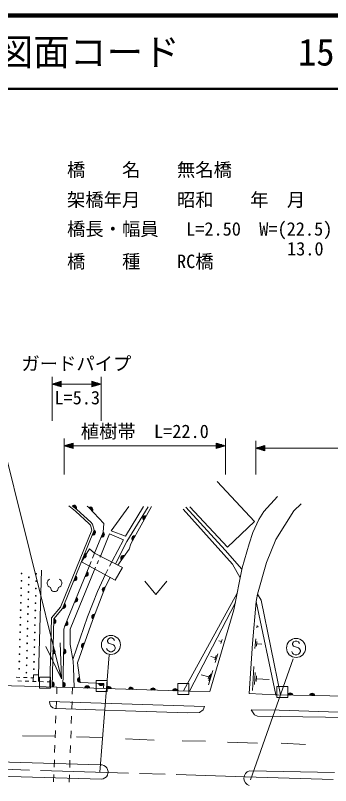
# Model space of a CAD drawing. Units: millimetres, scale not verified. Extents: x 40000 to 680000, y 20000 to 380000.
# Drawn here: x 122952 to 165972, y 275028 to 380000 of the extents above; entities that cross this region are included whole.
import ezdxf
from ezdxf.enums import TextEntityAlignment as Align

# ---------------------------------------------------------------- set-up
doc = ezdxf.new("R2010")
doc.units = ezdxf.units.MM
doc.header["$LTSCALE"] = 1000
doc.linetypes.add('CHAIN', pattern=[18.5, 12, -1.5, 3.5, -1.5])
for name, color, linetype, lineweight in [('M-BGD', 7, 'Continuous', 13), ('M-BMK', 2, 'CHAIN', 13), ('M-BMK-ROW', 30, 'Continuous', 13), ('M-STR-HTXT', 7, 'Continuous', 13), ('M-STR-STR1', 1, 'Continuous', 13), ('M-STR-STRC', 7, 'Continuous', 13), ('M-STR-STRD', 7, 'Continuous', 13), ('M-TTL', 2, 'Continuous', 140), ('M-TTL-LINE', 7, 'Continuous', 50)]:
    doc.layers.add(name, color=color, linetype=linetype, lineweight=lineweight)
doc.layers.add('M-TTL-TXT', color=7, linetype='Continuous')
doc.styles.add('ＭＳ ゴシック', font='')
doc.styles.get('ＭＳ ゴシック').set_extended_font_data('MS Gothic')

msp = doc.modelspace()

# ---------------------------------------------------------------- linework, layer by layer
at = {"layer": 'M-BGD'}
for p, q in [((155589, 311005), (150475, 316474)), ((156871, 312392), (158734, 314424)), ((136044, 309767), (138425, 313075)), ((151559, 307101), (146206, 312970)), ((146764, 313004), (151879, 307535)), ((160935, 312477), (161951, 313408)), ((145871, 312695), (152573, 305226)), ((156194, 311291), (156871, 312392)), ((158480, 308582), (160935, 312477)), ((151879, 307535), (155589, 311005)), ((155347, 309513), (156194, 311291)), ((154839, 307989), (155347, 309513)), ((153908, 304687), (154839, 307989)), ((157210, 305449), (158480, 308582)), ((133770, 306726), (133487, 306032)), ((153875, 304523), (151559, 307101)), ((133298, 305569), (133015, 304875)), ((134297, 305708), (134101, 305248)), ((134595, 306403), (134494, 306168)), ((136138, 305603), (135807, 304942)), ((133904, 304789), (133803, 304553)), ((135583, 304495), (135252, 303833)), ((152573, 305226), (153640, 303338)), ((152775, 298983), (153908, 304687)), ((156006, 301141), (157210, 305449)), ((126123, 290091), (126503, 304409)), ((140612, 302885), (142112, 301085)), ((142112, 301085), (143612, 302885)), ((153227, 301261), (145888, 287927)), ((155815, 300139), (156006, 301141)), ((156006, 301141), (156478, 300304)), ((156478, 300304), (159115, 287391)), ((146708, 287890), (152970, 299968)), ((155815, 300139), (155310, 294389)), ((158490, 287403), (155815, 300139)), ((152775, 298983), (149468, 287860)), ((127888, 297876), (127653, 288491)), ((128186, 297763), (127953, 288481)), ((155901, 296552), (155928, 296860)), ((155915, 296706), (156120, 296688)), ((155650, 293698), (155768, 295039)), ((151070, 294653), (150712, 294760)), ((151150, 294922), (150990, 294385)), ((155310, 294389), (154874, 287559)), ((155859, 294018), (155918, 294688)), ((155888, 294353), (156603, 294290)), ((150578, 292997), (150226, 291814)), ((150244, 292452), (149613, 292640)), ((150332, 292748), (150156, 292156)), ((155303, 287999), (155511, 291258)), ((124208, 288599), (70384, 289940)), ((123064, 289791), (123564, 289778)), ((124064, 289765), (124564, 289751)), ((125063, 289738), (125413, 289729)), ((125400, 289229), (125424, 290129)), ((125424, 290129), (126124, 290110)), ((126100, 289210), (126124, 290110)), ((149353, 289829), (148316, 290137)), ((149426, 290072), (149281, 289586)), ((149902, 290725), (149324, 288779)), ((149628, 290277), (149339, 289304)), ((155572, 288800), (155676, 290430)), ((155816, 289193), (155868, 290008)), ((123277, 289285), (123777, 289272)), ((124277, 289259), (124777, 289245)), ((125276, 289232), (125776, 289219)), ((126276, 289206), (126776, 289192)), ((127276, 289179), (127670, 289169)), ((155842, 289601), (157580, 289490)), ((128624, 288460), (124208, 288599)), ((146708, 287890), (130755, 288393)), ((149468, 287860), (146708, 287890)), ((158383, 287405), (154874, 287559)), ((186495, 286856), (158383, 287405))]:
    msp.add_line(p, q, dxfattribs=at)
for points in [[(127888, 297876), (129126, 299343), (133399, 309838), (133205, 310519), (133022, 310720), (131143, 312434), (130225, 313156)], [(128186, 297763), (129386, 299186), (133716, 309821), (133474, 310669), (133235, 310932), (131337, 312663), (130716, 313151)], [(133770, 306726), (134932, 309550), (135018, 310756), (132967, 312946), (132728, 313131)], [(136044, 309767), (137993, 309002), (140454, 313056)], [(136613, 305239), (138175, 308281), (141069, 313022)], [(136925, 305076), (138484, 307262), (138713, 307987), (141540, 313062)], [(134595, 306403), (135808, 309336), (137699, 308516), (136138, 305603)], [(129442, 288441), (129570, 294248), (129566, 296366), (129682, 296797), (133015, 304875)], [(130982, 288385), (130872, 291094), (130828, 291975), (130434, 294281), (130445, 296334), (133806, 304560)], [(135252, 303833), (134161, 301488), (132805, 298029), (130785, 292222)], [(131787, 289088), (131421, 291758), (133473, 297512), (135164, 301931), (135886, 303424)], [(131787, 289088), (135014, 288934), (134984, 288274)]]:
    msp.add_lwpolyline(points, dxfattribs=at)
msp.add_lwpolyline([(133770, 306726), (137548, 304750), (136586, 303045), (131975, 305544), (133051, 307319)], close=True, dxfattribs=at)
for centre in [(123802, 303941), (124789, 303415), (125801, 303889), (123776, 302941), (124763, 302415), (125776, 302890), (123751, 301941), (124738, 301416), (125750, 301890), (123725, 300942), (124712, 300416), (125725, 300890), (123700, 299942), (124686, 299416), (125699, 299891), (123674, 298942), (124661, 298417), (125673, 298891), (123648, 297942), (124635, 297417), (125648, 297891), (123623, 296943), (124610, 296417), (125622, 296892), (123572, 294943), (123597, 295943), (124584, 295418), (125597, 295892), (123546, 293944), (124558, 294418), (125545, 293893), (125571, 294892), (123520, 292944), (124533, 293418), (125520, 292893), (123495, 291944), (124507, 292419), (125494, 291893), (123469, 290945), (124482, 291419), (125469, 290894), (124456, 290419)]:
    msp.add_circle(centre, 50, dxfattribs=at)
for centre, radius, start, end in [((130958, 312892), 354, 330.63219, 133.03737), ((130958, 312892), 283, 332.85623, 130.81333), ((130958, 312892), 212, 336.60255, 127.067), ((130958, 312892), 142, 344.31428, 119.35527), ((130958, 312892), 100, 354.63195, 109.03761), ((130958, 312892), 100, 354.63195, 109.03761), ((133166, 312654), 354, 321.92147, 124.32664), ((133166, 312654), 283, 324.1455, 122.10261), ((133166, 312654), 212, 327.89183, 118.35628), ((133166, 312654), 142, 335.60356, 110.64455), ((133166, 312654), 100, 345.92122, 100.32689), ((133166, 312654), 100, 345.92122, 100.32689), ((140709, 311462), 354, 69.37927, 231.78445), ((140709, 311462), 283, 71.60331, 229.56041), ((140709, 311462), 212, 75.34963, 225.81408), ((140709, 311462), 142, 83.06136, 218.10235), ((140709, 311462), 100, 93.37902, 207.78469), ((140709, 311462), 100, 93.37902, 207.78469), ((133533, 309517), 354, 256.64641, 59.05159), ((133533, 309517), 283, 258.87045, 56.82755), ((133533, 309517), 212, 262.61677, 53.08122), ((133533, 309517), 142, 270.3285, 45.36949), ((133533, 309517), 100, 280.64616, 35.05183), ((133533, 309517), 100, 280.64616, 35.05183), ((134749, 309247), 354, 256.43605, 58.84123), ((134749, 309247), 283, 258.66009, 56.61719), ((134749, 309247), 212, 262.40642, 52.87087), ((134749, 309247), 142, 270.11815, 45.15914), ((134749, 309247), 100, 280.43581, 34.84147), ((134749, 309247), 100, 280.43581, 34.84147), ((139183, 308724), 354, 69.37927, 231.78445), ((139183, 308724), 283, 71.60331, 229.56041), ((139183, 308724), 212, 75.34963, 225.81408), ((139183, 308724), 142, 83.06136, 218.10235), ((139183, 308724), 100, 93.37902, 207.78469), ((139183, 308724), 100, 93.37902, 207.78469), ((132265, 306401), 354, 256.64641, 59.05159), ((132265, 306401), 283, 258.87045, 56.82755), ((132265, 306401), 212, 262.61677, 53.08122), ((132265, 306401), 142, 270.3285, 45.36949), ((132265, 306401), 100, 280.64616, 35.05183), ((132265, 306401), 100, 280.64616, 35.05183), ((137685, 306051), 354, 62.99994, 225.40512), ((137685, 306051), 283, 65.22398, 223.18108), ((137685, 306051), 212, 68.97031, 219.43476), ((137685, 306051), 142, 76.68204, 211.72303), ((137685, 306051), 100, 86.9997, 201.40536), ((137685, 306051), 100, 86.9997, 201.40536), ((130996, 303285), 354, 256.64641, 59.05159), ((130996, 303285), 283, 258.87045, 56.82755), ((130996, 303285), 212, 262.61677, 53.08122), ((130996, 303285), 142, 270.3285, 45.36949), ((132544, 303881), 354, 256.16192, 58.5671), ((132544, 303881), 283, 258.38596, 56.34306), ((132544, 303881), 212, 262.13229, 52.59674), ((132544, 303881), 142, 269.84402, 44.88501), ((132544, 303881), 100, 280.16168, 34.56735), ((132544, 303881), 100, 280.16168, 34.56735), ((127888, 302617), 599, 113.44836, 257.2818), ((128691, 302617), 599, 282.7182, 66.55164), ((130996, 303285), 100, 280.64616, 35.05183), ((130996, 303285), 100, 280.64616, 35.05183), ((128289, 302001), 534, 176.52859, 3.47141), ((135158, 301730), 354, 75.80562, 238.2108), ((135158, 301730), 283, 78.02966, 235.98676), ((135158, 301730), 212, 81.77598, 232.24043), ((135158, 301730), 142, 89.48771, 224.5287), ((135158, 301730), 100, 99.80537, 214.21104), ((135158, 301730), 100, 99.80537, 214.21104), ((131101, 300384), 354, 256.16192, 58.5671), ((131101, 300384), 283, 258.38596, 56.34306), ((131101, 300384), 212, 262.13229, 52.59674), ((131101, 300384), 142, 269.84402, 44.88501), ((131101, 300384), 100, 280.16168, 34.56735), ((131101, 300384), 100, 280.16168, 34.56735), ((129468, 299530), 354, 256.64641, 59.05159), ((129468, 299530), 283, 258.87045, 56.82755), ((129468, 299530), 212, 262.61677, 53.08122), ((129468, 299530), 142, 270.3285, 45.36949), ((129468, 299530), 100, 280.64616, 35.05183), ((129468, 299530), 100, 280.64616, 35.05183), ((133735, 298044), 354, 77.85781, 240.26299), ((133735, 298044), 283, 80.08185, 238.03895), ((133735, 298044), 212, 83.82818, 234.29262), ((133735, 298044), 142, 91.5399, 226.58089), ((133735, 298044), 100, 101.85757, 216.26323), ((133735, 298044), 100, 101.85757, 216.26323), ((128123, 297414), 354, 277.3595, 79.76468), ((128123, 297414), 283, 279.58354, 77.54064), ((128123, 297414), 212, 283.32986, 73.79431), ((128123, 297414), 142, 291.04159, 66.08258), ((128123, 297414), 100, 301.35926, 55.76492), ((128123, 297414), 100, 301.35926, 55.76492), ((129765, 297141), 354, 256.37242, 58.7776), ((129765, 297141), 283, 258.59646, 56.55356), ((129765, 297141), 212, 262.34279, 52.80724), ((129765, 297141), 142, 270.05452, 45.09551), ((129765, 297141), 100, 280.37218, 34.77784), ((129765, 297141), 100, 280.37218, 34.77784), ((132310, 294089), 354, 79.16916, 241.57434), ((132310, 294089), 283, 81.3932, 239.3503), ((132310, 294089), 212, 85.13952, 235.60397), ((132310, 294089), 142, 92.85125, 227.89224), ((132310, 294089), 100, 103.16891, 217.57458), ((132310, 294089), 100, 103.16891, 217.57458), ((128019, 293291), 354, 277.3595, 79.76468), ((128019, 293291), 283, 279.58354, 77.54064), ((128019, 293291), 212, 283.32986, 73.79431), ((128019, 293291), 142, 291.04159, 66.08258), ((128019, 293291), 100, 301.35926, 55.76492), ((128019, 293291), 100, 301.35926, 55.76492), ((129495, 293301), 354, 277.53694, 79.94212), ((129495, 293301), 283, 279.76098, 77.71808), ((129495, 293301), 212, 283.5073, 73.97175), ((129495, 293301), 142, 291.21903, 66.26002), ((129495, 293301), 100, 301.5367, 55.94236), ((129495, 293301), 100, 301.5367, 55.94236), ((131793, 289442), 354, 106.59616, 269.00134), ((127907, 288832), 354, 277.3595, 79.76468), ((127907, 288832), 283, 279.58354, 77.54064), ((127907, 288832), 212, 283.32986, 73.79431), ((127907, 288832), 142, 291.04159, 66.08258), ((127907, 288832), 100, 301.35926, 55.76492), ((127907, 288832), 100, 301.35926, 55.76492), ((129396, 288792), 354, 277.53694, 79.94212), ((129396, 288792), 283, 279.76098, 77.71808), ((129396, 288792), 212, 283.5073, 73.97175), ((129396, 288792), 142, 291.21903, 66.26002), ((129396, 288792), 100, 301.5367, 55.94236), ((129396, 288792), 100, 301.5367, 55.94236), ((131793, 289442), 283, 108.8202, 266.7773), ((131793, 289442), 212, 112.56652, 263.03097), ((131793, 289442), 142, 120.27825, 255.31924), ((131793, 289442), 100, 130.59592, 245.00158), ((131793, 289442), 100, 130.59592, 245.00158), ((134667, 289005), 354, 186.06161, 348.46679), ((134667, 289005), 283, 188.28565, 346.24275), ((134667, 289005), 212, 192.03197, 342.49642), ((134667, 289005), 142, 199.7437, 334.78469), ((134667, 289005), 100, 210.06136, 324.46703), ((134667, 289005), 100, 210.06136, 324.46703), ((132732, 288276), 354, 6.99181, 169.39699), ((132732, 288276), 283, 9.21585, 167.17295), ((132732, 288276), 212, 12.96218, 163.42663), ((132732, 288276), 142, 20.67391, 155.7149), ((132732, 288276), 100, 30.99157, 145.39724), ((132732, 288276), 100, 30.99157, 145.39724), ((135731, 288182), 354, 6.99181, 169.39699), ((135731, 288182), 283, 9.21585, 167.17295), ((135731, 288182), 212, 12.96218, 163.42663), ((135731, 288182), 142, 20.67391, 155.7149), ((135731, 288182), 100, 30.99157, 145.39724), ((135731, 288182), 100, 30.99157, 145.39724), ((138729, 288087), 354, 6.99181, 169.39699), ((138729, 288087), 283, 9.21585, 167.17295), ((138729, 288087), 212, 12.96218, 163.42663), ((138729, 288087), 142, 20.67391, 155.7149), ((138729, 288087), 100, 30.99157, 145.39724), ((138729, 288087), 100, 30.99157, 145.39724), ((141728, 287993), 354, 6.99181, 169.39699), ((141728, 287993), 283, 9.21585, 167.17295), ((141728, 287993), 212, 12.96218, 163.42663), ((141728, 287993), 142, 20.67391, 155.7149), ((141728, 287993), 100, 30.99157, 145.39724), ((141728, 287993), 100, 30.99157, 145.39724), ((144727, 287898), 354, 6.99181, 169.39699), ((144727, 287898), 283, 9.21585, 167.17295), ((144727, 287898), 212, 12.96218, 163.42663), ((144727, 287898), 142, 20.67391, 155.7149), ((144727, 287898), 100, 30.99157, 145.39724), ((144727, 287898), 100, 30.99157, 145.39724), ((160441, 287311), 354, 7.67691, 170.08209), ((160441, 287311), 283, 9.90095, 167.85805), ((160441, 287311), 212, 13.64727, 164.11172), ((160441, 287311), 142, 21.359, 156.39999), ((160441, 287311), 100, 31.67667, 146.08233), ((160441, 287311), 100, 31.67667, 146.08233), ((163440, 287252), 354, 7.67691, 170.08209), ((163440, 287252), 283, 9.90095, 167.85805), ((163440, 287252), 212, 13.64727, 164.11172), ((163440, 287252), 142, 21.359, 156.39999), ((163440, 287252), 100, 31.67667, 146.08233), ((163440, 287252), 100, 31.67667, 146.08233), ((128470, 286404), 870, 174.25409, 263.4458)]:
    msp.add_arc(centre, radius, start, end, dxfattribs=at)
at = {"layer": 'M-BMK'}
for p, q in [((70922, 278823), (154331, 276239)), ((154331, 276239), (168575, 275767))]:
    msp.add_line(p, q, dxfattribs=at)
at = {"layer": 'M-BMK-ROW'}
for p, q in [((127755, 289806), (126255, 289806)), ((126255, 289806), (126255, 288306)), ((127755, 288306), (127755, 289806)), ((135498, 289351), (133998, 289351)), ((133998, 289351), (133998, 287851)), ((135498, 287851), (135498, 289351)), ((146637, 288947), (145137, 288947)), ((145137, 288947), (145137, 287447)), ((146637, 287447), (146637, 288947)), ((126255, 288306), (127755, 288306)), ((133998, 287851), (135498, 287851)), ((160121, 288516), (158621, 288516)), ((158621, 288516), (158621, 287016)), ((160121, 287016), (160121, 288516)), ((145137, 287447), (146637, 287447)), ((158621, 287016), (160121, 287016))]:
    msp.add_line(p, q, dxfattribs=at)
at = {"layer": 'M-STR-HTXT'}
for p, q in [((129259, 289585), (117751, 335620)), ((127953, 324757), (127953, 330757)), ((134641, 324757), (134641, 330757)), ((127953, 329757), (129203, 330132)), ((127953, 329757), (129203, 329382)), ((127953, 329757), (129203, 329757)), ((129203, 329832), (128203, 329832)), ((129203, 329682), (128203, 329682)), ((128453, 329907), (129203, 329907)), ((128691, 329757), (133391, 329757)), ((129203, 329982), (128703, 329982)), ((128953, 330057), (129203, 330057)), ((129203, 329382), (129203, 330132)), ((134641, 329757), (133391, 330132)), ((133391, 330132), (133391, 329382)), ((133641, 330057), (133391, 330057)), ((133391, 329982), (133891, 329982)), ((134141, 329907), (133391, 329907)), ((133391, 329832), (134391, 329832)), ((134641, 329757), (133391, 329382)), ((134641, 329757), (133391, 329757)), ((133391, 329682), (134391, 329682)), ((128453, 329607), (129203, 329607)), ((129203, 329532), (128703, 329532)), ((128953, 329457), (129203, 329457)), ((134141, 329607), (133391, 329607)), ((133391, 329532), (133891, 329532)), ((133641, 329457), (133391, 329457)), ((129606, 317434), (129606, 322346)), ((151620, 317434), (151620, 322346)), ((129606, 321346), (130856, 321721)), ((129606, 321346), (150370, 321346)), ((129606, 321346), (130856, 320971)), ((129606, 321346), (130856, 321346)), ((130856, 321421), (129856, 321421)), ((130856, 321271), (129856, 321271)), ((130106, 321496), (130856, 321496)), ((130856, 321571), (130356, 321571)), ((130606, 321646), (130856, 321646)), ((130856, 320971), (130856, 321721)), ((151620, 321346), (150370, 321721)), ((150370, 321721), (150370, 320971)), ((150620, 321646), (150370, 321646)), ((150370, 321571), (150870, 321571)), ((151120, 321496), (150370, 321496)), ((150370, 321421), (151370, 321421)), ((151620, 321346), (150370, 320971)), ((151620, 321346), (150370, 321346)), ((150370, 321271), (151370, 321271)), ((155752, 317434), (155752, 322022)), ((155752, 321022), (157002, 321397)), ((157002, 321247), (156502, 321247)), ((156752, 321322), (157002, 321322)), ((157002, 320647), (157002, 321397)), ((130106, 321196), (130856, 321196)), ((130856, 321121), (130356, 321121)), ((130606, 321046), (130856, 321046)), ((151120, 321196), (150370, 321196)), ((150370, 321121), (150870, 321121)), ((150620, 321046), (150370, 321046)), ((155752, 321022), (157002, 320647)), ((155752, 321022), (157002, 321022)), ((157002, 321097), (156002, 321097)), ((157002, 320947), (156002, 320947)), ((156252, 321172), (157002, 321172)), ((156252, 320872), (157002, 320872)), ((157002, 320797), (156502, 320797)), ((156752, 320722), (157002, 320722)), ((157002, 321022), (215852, 321022)), ((129259, 289585), (127128, 293988)), ((129259, 289585), (129068, 294474))]:
    msp.add_line(p, q, dxfattribs=at)
at = {"layer": 'M-STR-STR1'}
for p, q in [((128624, 288460), (128591, 287543)), ((128624, 288460), (130755, 288411)), ((130755, 288411), (130723, 287494)), ((128556, 286544), (128520, 285544)), ((130687, 286494), (130652, 285495)), ((128485, 284545), (128449, 283546)), ((130616, 284496), (130581, 283496)), ((128414, 282546), (128378, 281547)), ((130546, 282497), (130510, 281498)), ((128343, 280548), (128307, 279548)), ((130475, 280498), (130439, 279499)), ((128272, 278549), (128236, 277550)), ((130404, 278500), (130368, 277500)), ((128201, 276550), (128165, 275551)), ((130333, 276501), (130297, 275501))]:
    msp.add_line(p, q, dxfattribs=at)
at = {"layer": 'M-STR-STRC'}
for p, q in [((135639, 295029), (135521, 294792)), ((135875, 295147), (135639, 295029)), ((136111, 295147), (135875, 295147)), ((136348, 295029), (136111, 295147)), ((136466, 294792), (136348, 295029)), ((135521, 294792), (135521, 294674)), ((135521, 294674), (135639, 294438)), ((135639, 294438), (136348, 294202)), ((136348, 294202), (136466, 294083)), ((136466, 294083), (136584, 293847)), ((160899, 294613), (160781, 294377)), ((160781, 294377), (160781, 294258)), ((160781, 294258), (160899, 294022)), ((161136, 294731), (160899, 294613)), ((160899, 294022), (161609, 293786)), ((161372, 294731), (161136, 294731)), ((161609, 294613), (161372, 294731)), ((161727, 294377), (161609, 294613)), ((135521, 293492), (135402, 293729)), ((135639, 293374), (135521, 293492)), ((135875, 293256), (135639, 293374)), ((136111, 293256), (135875, 293256)), ((136348, 293374), (136111, 293256)), ((136466, 293492), (136348, 293374)), ((136584, 293729), (136466, 293492)), ((136584, 293847), (136584, 293729)), ((160781, 293077), (160663, 293313)), ((160899, 292958), (160781, 293077)), ((161136, 292840), (160899, 292958)), ((161609, 292958), (161372, 292840)), ((161609, 293786), (161727, 293667)), ((161727, 293077), (161609, 292958)), ((161727, 293667), (161845, 293431)), ((161845, 293313), (161727, 293077)), ((161845, 293431), (161845, 293313)), ((134498, 276854), (135733, 292867)), ((160866, 292316), (155053, 275835)), ((161372, 292840), (161136, 292840)), ((123936, 281827), (128339, 281743)), ((131302, 281658), (134858, 281573)), ((137991, 281404), (141885, 281235)), ((145695, 281150), (148913, 281065)), ((151891, 280940), (156014, 280831)), ((159242, 280811), (162544, 280642))]:
    msp.add_line(p, q, dxfattribs=at)
for centre in [(135993, 294202), (161254, 293786)]:
    msp.add_circle(centre, 1300, dxfattribs=at)
at = {"layer": 'M-STR-STRD'}
for p, q in [((127605, 286491), (148767, 285812)), ((128514, 285535), (128371, 285540)), ((135203, 285299), (128514, 285535)), ((148767, 285812), (148568, 285344)), ((137991, 285214), (135203, 285299)), ((146430, 284963), (137991, 285214)), ((148089, 284976), (146430, 284963)), ((148568, 285344), (148089, 284976)), ((158972, 285304), (155135, 285375)), ((155135, 285375), (155593, 284658)), ((155593, 284658), (155993, 284509)), ((155993, 284509), (168979, 284283)), ((168979, 284993), (158972, 285304)), ((90493, 279203), (134519, 277848)), ((86005, 277340), (134689, 275901)), ((154888, 277055), (166523, 276832))]:
    msp.add_line(p, q, dxfattribs=at)
for centre, radius, start, end in [((134625, 276876), 978, 273.74408, 96.1954), ((155218, 276036), 1071, 107.93256, 250.21337)]:
    msp.add_arc(centre, radius, start, end, dxfattribs=at)
at = {"layer": 'M-TTL'}
msp.add_line((680000, 380000), (40000, 380000), dxfattribs=at)
at = {"layer": 'M-TTL-LINE'}
msp.add_line((40000, 370000), (680000, 370000), dxfattribs=at)

# ---------------------------------------------------------------- texts
at = {"layer": 'M-STR-HTXT', "style": 'ＭＳ ゴシック'}
for s, p in [('橋\u3000\u3000名\u3000\u3000無名橋', (141250, 357500)), ('13.0', (162516, 346736)), ('橋\u3000\u3000種\u3000\u3000RC橋', (140000, 345011)), ('ガードパイプ', (131273, 331070)), ('L=5.3', (131389, 326438)), ('植樹帯  L=22.0', (140613, 321846))]:
    msp.add_text(s, height=1833, dxfattribs=at).set_placement(p, align=Align.BOTTOM_CENTER)
msp.add_text('架橋年月\u3000\u3000昭和\u3000\u3000年\u3000月', height=1833, dxfattribs=at).set_placement((130000, 354869), align=Align.MIDDLE_LEFT)
msp.add_text('橋長・幅員\u3000 L=2.50\u3000W=(22.5)', height=1833, dxfattribs=at).set_placement((130000, 349433), align=Align.BOTTOM_LEFT)
at = {"layer": 'M-TTL-TXT', "style": 'ＭＳ ゴシック'}
for s, p in [('図面コード', (120380, 375000)), ('15-0', (161521, 375000))]:
    msp.add_text(s, height=3666, dxfattribs=at).set_placement(p, align=Align.MIDDLE_LEFT)

doc.saveas('drawing.dxf')
